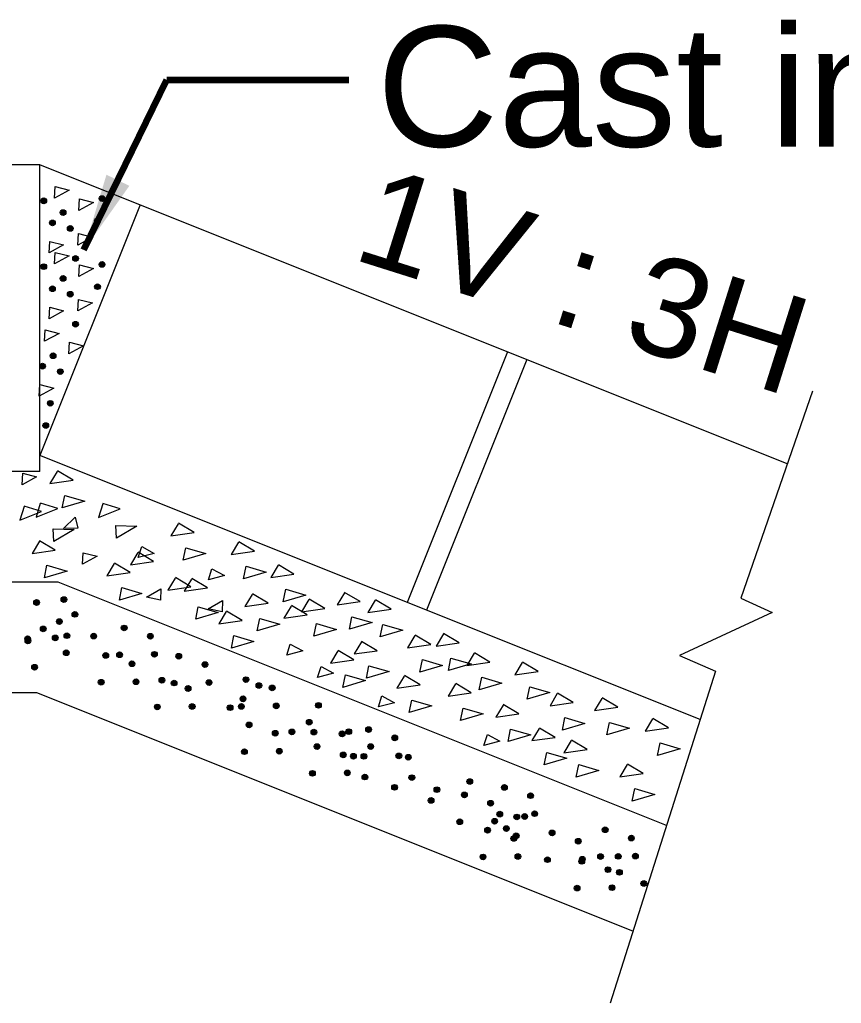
# Model space of a CAD drawing. Header units: inches. Extents: x 15 to 141071, y -30183 to 14738.
# Drawn here: x 70308.64 to 70316.06, y -9442.1 to -9433.22 of the extents above; entities that cross this region are included whole.
import ezdxf

# ---------------------------------------------------------------- set-up
doc = ezdxf.new("R2010")
doc.units = ezdxf.units.IN
doc.header["$MEASUREMENT"] = 0
doc.layers.add('LINE', color=7, linetype='Continuous')
doc.styles.get("Standard").update_dxf_attribs({"font": 'arial.ttf'})
doc.dimstyles.get("Standard").update_dxf_attribs({"dimtxt": 0.18, "dimasz": 0.18, "dimexe": 0.18, "dimexo": 0.0625, "dimgap": 0.09, "dimtad": 0, "dimtih": 1, "dimtoh": 1, "dimdec": 4, "dimzin": 0, "dimdsep": 46, "dimtxsty": 'Standard', "dimcen": 0.09, "dimadec": 0, "dimazin": 0, "dimtfac": 1, "dimtdec": 4, "dimtofl": 0, "dimtmove": 0, "dimatfit": 3, "dimfxl": 1, "dimtolj": 1, "dimtzin": 0, "dimarcsym": 0})

msp = doc.modelspace()

# ---------------------------------------------------------------- hatches: boundary and pattern name
at = {"layer": 'LINE', "lineweight": 20, "ltscale": 0.5}
for points in [[(70308.885294, -9434.858368, -1), (70308.83385, -9434.858368, -1)], [(70308.885294, -9434.858368, -1), (70308.83385, -9434.858368, -1)], [(70309.411192, -9434.837897, -1), (70309.359748, -9434.837897, -1)], [(70309.411192, -9434.837897, -1), (70309.359748, -9434.837897, -1)], [(70309.059457, -9434.964132, -1), (70309.008012, -9434.964132, -1)], [(70309.059457, -9434.964132, -1), (70309.008012, -9434.964132, -1)], [(70308.963899, -9435.05786, -1), (70308.912455, -9435.05786, -1)], [(70308.963899, -9435.05786, -1), (70308.912455, -9435.05786, -1)], [(70309.370211, -9435.039194, -1), (70309.318767, -9435.039194, -1)], [(70309.370211, -9435.039194, -1), (70309.318767, -9435.039194, -1)], [(70309.124339, -9435.10743, -1), (70309.072894, -9435.10743, -1)], [(70309.124339, -9435.10743, -1), (70309.072894, -9435.10743, -1)], [(70308.885294, -9435.452777, -1), (70308.83385, -9435.452777, -1)], [(70308.885294, -9435.452777, -1), (70308.83385, -9435.452777, -1)], [(70309.172208, -9435.378567, -1), (70309.120763, -9435.378567, -1)], [(70309.172208, -9435.378567, -1), (70309.120763, -9435.378567, -1)], [(70309.411192, -9435.432306, -1), (70309.359748, -9435.432306, -1)], [(70309.411192, -9435.432306, -1), (70309.359748, -9435.432306, -1)], [(70309.059457, -9435.558542, -1), (70309.008012, -9435.558542, -1)], [(70309.059457, -9435.558542, -1), (70309.008012, -9435.558542, -1)], [(70309.370211, -9435.633603, -1), (70309.318767, -9435.633603, -1)], [(70309.370211, -9435.633603, -1), (70309.318767, -9435.633603, -1)], [(70308.963899, -9435.652269, -1), (70308.912455, -9435.652269, -1)], [(70308.963899, -9435.652269, -1), (70308.912455, -9435.652269, -1)], [(70309.124339, -9435.701839, -1), (70309.072894, -9435.701839, -1)], [(70309.124339, -9435.701839, -1), (70309.072894, -9435.701839, -1)], [(70309.172208, -9435.972976, -1), (70309.120763, -9435.972976, -1)], [(70309.172208, -9435.972976, -1), (70309.120763, -9435.972976, -1)], [(70308.969599, -9436.257407, -1), (70308.918154, -9436.257407, -1)], [(70308.969599, -9436.257407, -1), (70308.918154, -9436.257407, -1)], [(70308.874041, -9436.351135, -1), (70308.822597, -9436.351135, -1)], [(70308.874041, -9436.351135, -1), (70308.822597, -9436.351135, -1)], [(70309.034481, -9436.400705, -1), (70308.983036, -9436.400705, -1)], [(70309.034481, -9436.400705, -1), (70308.983036, -9436.400705, -1)], [(70308.94441, -9436.686544, -1), (70308.892965, -9436.686544, -1)], [(70308.94441, -9436.686544, -1), (70308.892965, -9436.686544, -1)], [(70308.903428, -9436.887841, -1), (70308.851984, -9436.887841, -1)], [(70308.903428, -9436.887841, -1), (70308.851984, -9436.887841, -1)], [(70309.067341, -9438.458509, -1), (70309.015897, -9438.458509, -1)], [(70309.067341, -9438.458509, -1), (70309.015897, -9438.458509, -1)], [(70308.820646, -9438.48541, -1), (70308.769201, -9438.48541, -1)], [(70308.820646, -9438.48541, -1), (70308.769201, -9438.48541, -1)], [(70309.16653, -9438.592559, -1), (70309.115085, -9438.592559, -1)], [(70309.16653, -9438.592559, -1), (70309.115085, -9438.592559, -1)], [(70308.880272, -9438.723522, -1), (70308.828828, -9438.723522, -1)], [(70308.880272, -9438.723522, -1), (70308.828828, -9438.723522, -1)], [(70309.025936, -9438.657396, -1), (70308.974491, -9438.657396, -1)], [(70309.025936, -9438.657396, -1), (70308.974491, -9438.657396, -1)], [(70309.608896, -9438.725867, -1), (70309.561832, -9438.705094, -1)], [(70309.608896, -9438.725867, -1), (70309.561832, -9438.705094, -1)], [(70308.739694, -9438.812173, -1), (70308.68825, -9438.812173, -1)], [(70308.739694, -9438.812173, -1), (70308.68825, -9438.812173, -1)], [(70308.742569, -9438.831784, -1), (70308.691125, -9438.831784, -1)], [(70308.742569, -9438.831784, -1), (70308.691125, -9438.831784, -1)], [(70308.989265, -9438.804883, -1), (70308.93782, -9438.804883, -1)], [(70308.989265, -9438.804883, -1), (70308.93782, -9438.804883, -1)], [(70309.093718, -9438.785272, -1), (70309.042274, -9438.785272, -1)], [(70309.093718, -9438.785272, -1), (70309.042274, -9438.785272, -1)], [(70309.336044, -9438.788366, -1), (70309.284599, -9438.788366, -1)], [(70309.336044, -9438.788366, -1), (70309.284599, -9438.788366, -1)], [(70309.845448, -9438.80087, -1), (70309.798384, -9438.780097, -1)], [(70309.845448, -9438.80087, -1), (70309.798384, -9438.780097, -1)], [(70309.088454, -9438.938934, -1), (70309.037009, -9438.938934, -1)], [(70309.088454, -9438.938934, -1), (70309.037009, -9438.938934, -1)], [(70309.442783, -9438.973623, -1), (70309.395719, -9438.95285, -1)], [(70309.442783, -9438.973623, -1), (70309.395719, -9438.95285, -1)], [(70309.567298, -9438.967781, -1), (70309.520234, -9438.947009, -1)], [(70309.567298, -9438.967781, -1), (70309.520234, -9438.947009, -1)], [(70309.882063, -9438.963558, -1), (70309.834998, -9438.942785, -1)], [(70309.882063, -9438.963558, -1), (70309.834998, -9438.942785, -1)], [(70310.101671, -9438.981138, -1), (70310.054607, -9438.960365, -1)], [(70310.101671, -9438.981138, -1), (70310.054607, -9438.960365, -1)], [(70308.802196, -9439.069897, -1), (70308.750752, -9439.069897, -1)], [(70308.802196, -9439.069897, -1), (70308.750752, -9439.069897, -1)], [(70309.679335, -9439.048626, -1), (70309.632271, -9439.027853, -1)], [(70309.679335, -9439.048626, -1), (70309.632271, -9439.027853, -1)], [(70310.338223, -9439.056142, -1), (70310.291159, -9439.035369, -1)], [(70310.338223, -9439.056142, -1), (70310.291159, -9439.035369, -1)], [(70309.949512, -9439.197279, -1), (70309.902448, -9439.176506, -1)], [(70309.949512, -9439.197279, -1), (70309.902448, -9439.176506, -1)], [(70310.708507, -9439.192319, -1), (70310.661443, -9439.171546, -1)], [(70310.708507, -9439.192319, -1), (70310.661443, -9439.171546, -1)], [(70309.401185, -9439.215537, -1), (70309.354121, -9439.194764, -1)], [(70309.401185, -9439.215537, -1), (70309.354121, -9439.194764, -1)], [(70309.715949, -9439.211313, -1), (70309.668885, -9439.190541, -1)], [(70309.715949, -9439.211313, -1), (70309.668885, -9439.190541, -1)], [(70310.060073, -9439.223053, -1), (70310.013009, -9439.20228, -1)], [(70310.060073, -9439.223053, -1), (70310.013009, -9439.20228, -1)], [(70310.186064, -9439.272282, -1), (70310.139, -9439.25151, -1)], [(70310.186064, -9439.272282, -1), (70310.139, -9439.25151, -1)], [(70310.374838, -9439.218829, -1), (70310.327774, -9439.198056, -1)], [(70310.374838, -9439.218829, -1), (70310.327774, -9439.198056, -1)], [(70310.827201, -9439.236025, -1), (70310.775786, -9439.234269, -1)], [(70310.827201, -9439.236025, -1), (70310.775786, -9439.234269, -1)], [(70310.945059, -9439.267322, -1), (70310.897995, -9439.24655, -1)], [(70310.945059, -9439.267322, -1), (70310.897995, -9439.24655, -1)], [(70310.681692, -9439.365675, -1), (70310.634628, -9439.344902, -1)], [(70310.681692, -9439.365675, -1), (70310.634628, -9439.344902, -1)], [(70309.907914, -9439.439194, -1), (70309.86085, -9439.418421, -1)], [(70309.907914, -9439.439194, -1), (70309.86085, -9439.418421, -1)], [(70310.222678, -9439.43497, -1), (70310.175614, -9439.414197, -1)], [(70310.222678, -9439.43497, -1), (70310.175614, -9439.414197, -1)], [(70310.566971, -9439.435926, -1), (70310.515557, -9439.43417, -1)], [(70310.566971, -9439.435926, -1), (70310.515557, -9439.43417, -1)], [(70310.666909, -9439.434234, -1), (70310.619845, -9439.413461, -1)], [(70310.666909, -9439.434234, -1), (70310.619845, -9439.413461, -1)], [(70310.981674, -9439.43001, -1), (70310.93461, -9439.409237, -1)], [(70310.981674, -9439.43001, -1), (70310.93461, -9439.409237, -1)], [(70311.36285, -9439.424469, -1), (70311.315786, -9439.403696, -1)], [(70311.36285, -9439.424469, -1), (70311.315786, -9439.403696, -1)], [(70310.736181, -9439.601154, -1), (70310.689117, -9439.580381, -1)], [(70310.736181, -9439.601154, -1), (70310.689117, -9439.580381, -1)], [(70311.279224, -9439.57735, -1), (70311.23216, -9439.556577, -1)], [(70311.279224, -9439.57735, -1), (70311.23216, -9439.556577, -1)], [(70310.972734, -9439.676157, -1), (70310.925669, -9439.655384, -1)], [(70310.972734, -9439.676157, -1), (70310.925669, -9439.655384, -1)], [(70311.123329, -9439.664713, -1), (70311.076265, -9439.64394, -1)], [(70311.123329, -9439.664713, -1), (70311.076265, -9439.64394, -1)], [(70311.321252, -9439.666383, -1), (70311.274188, -9439.64561, -1)], [(70311.321252, -9439.666383, -1), (70311.274188, -9439.64561, -1)], [(70311.576271, -9439.68163, -1), (70311.529207, -9439.660857, -1)], [(70311.576271, -9439.68163, -1), (70311.529207, -9439.660857, -1)], [(70311.636017, -9439.662159, -1), (70311.588953, -9439.641386, -1)], [(70311.636017, -9439.662159, -1), (70311.588953, -9439.641386, -1)], [(70311.815096, -9439.642965, -1), (70311.768032, -9439.622192, -1)], [(70311.815096, -9439.642965, -1), (70311.768032, -9439.622192, -1)], [(70312.051648, -9439.717968, -1), (70312.004584, -9439.697195, -1)], [(70312.051648, -9439.717968, -1), (70312.004584, -9439.697195, -1)], [(70311.349994, -9439.796528, -1), (70311.30293, -9439.775755, -1)], [(70311.349994, -9439.796528, -1), (70311.30293, -9439.775755, -1)], [(70311.834408, -9439.796371, -1), (70311.787344, -9439.775598, -1)], [(70311.834408, -9439.796371, -1), (70311.787344, -9439.775598, -1)], [(70310.694583, -9439.843068, -1), (70310.647519, -9439.822296, -1)], [(70310.694583, -9439.843068, -1), (70310.647519, -9439.822296, -1)], [(70311.009348, -9439.838845, -1), (70310.962284, -9439.818072, -1)], [(70311.009348, -9439.838845, -1), (70310.962284, -9439.818072, -1)], [(70311.586546, -9439.871531, -1), (70311.539482, -9439.850758, -1)], [(70311.586546, -9439.871531, -1), (70311.539482, -9439.850758, -1)], [(70311.678513, -9439.883734, -1), (70311.631449, -9439.862961, -1)], [(70311.678513, -9439.883734, -1), (70311.631449, -9439.862961, -1)], [(70311.773498, -9439.884879, -1), (70311.726434, -9439.864106, -1)], [(70311.773498, -9439.884879, -1), (70311.726434, -9439.864106, -1)], [(70312.088263, -9439.880656, -1), (70312.041199, -9439.859883, -1)], [(70312.088263, -9439.880656, -1), (70312.041199, -9439.859883, -1)], [(70312.173803, -9439.893305, -1), (70312.126739, -9439.872532, -1)], [(70312.173803, -9439.893305, -1), (70312.126739, -9439.872532, -1)], [(70311.308396, -9440.038442, -1), (70311.261332, -9440.017669, -1)], [(70311.308396, -9440.038442, -1), (70311.261332, -9440.017669, -1)], [(70311.623161, -9440.034219, -1), (70311.576097, -9440.013446, -1)], [(70311.623161, -9440.034219, -1), (70311.576097, -9440.013446, -1)], [(70311.782131, -9440.071814, -1), (70311.735067, -9440.051041, -1)], [(70311.782131, -9440.071814, -1), (70311.735067, -9440.051041, -1)], [(70312.205764, -9440.0774, -1), (70312.1587, -9440.056627, -1)], [(70312.205764, -9440.0774, -1), (70312.1587, -9440.056627, -1)], [(70312.049869, -9440.164763, -1), (70312.002804, -9440.14399, -1)], [(70312.049869, -9440.164763, -1), (70312.002804, -9440.14399, -1)], [(70312.728986, -9440.112326, -1), (70312.681922, -9440.091553, -1)], [(70312.728986, -9440.112326, -1), (70312.681922, -9440.091553, -1)], [(70313.041392, -9440.165332, -1), (70312.994328, -9440.144559, -1)], [(70313.041392, -9440.165332, -1), (70312.994328, -9440.144559, -1)], [(70312.431637, -9440.185932, -1), (70312.384573, -9440.165159, -1)], [(70312.431637, -9440.185932, -1), (70312.384573, -9440.165159, -1)], [(70312.680057, -9440.233368, -1), (70312.632993, -9440.212595, -1)], [(70312.680057, -9440.233368, -1), (70312.632993, -9440.212595, -1)], [(70313.277944, -9440.240335, -1), (70313.23088, -9440.219562, -1)], [(70313.277944, -9440.240335, -1), (70313.23088, -9440.219562, -1)], [(70312.379663, -9440.283489, -1), (70312.332599, -9440.262716, -1)], [(70312.379663, -9440.283489, -1), (70312.332599, -9440.262716, -1)], [(70312.916609, -9440.308371, -1), (70312.869545, -9440.287598, -1)], [(70312.916609, -9440.308371, -1), (70312.869545, -9440.287598, -1)], [(70312.999794, -9440.407246, -1), (70312.95273, -9440.386473, -1)], [(70312.999794, -9440.407246, -1), (70312.95273, -9440.386473, -1)], [(70313.15318, -9440.432457, -1), (70313.106116, -9440.411684, -1)], [(70313.15318, -9440.432457, -1), (70313.106116, -9440.411684, -1)], [(70313.224353, -9440.428205, -1), (70313.177289, -9440.407432, -1)], [(70313.224353, -9440.428205, -1), (70313.177289, -9440.407432, -1)], [(70313.314558, -9440.403022, -1), (70313.267494, -9440.382249, -1)], [(70313.314558, -9440.403022, -1), (70313.267494, -9440.382249, -1)], [(70312.638459, -9440.475282, -1), (70312.591395, -9440.454509, -1)], [(70312.638459, -9440.475282, -1), (70312.591395, -9440.454509, -1)], [(70312.953223, -9440.471059, -1), (70312.906159, -9440.450286, -1)], [(70312.953223, -9440.471059, -1), (70312.906159, -9440.450286, -1)], [(70312.889781, -9440.551695, -1), (70312.842717, -9440.530922, -1)], [(70312.889781, -9440.551695, -1), (70312.842717, -9440.530922, -1)], [(70313.058857, -9440.53736, -1), (70313.011793, -9440.516587, -1)], [(70313.058857, -9440.53736, -1), (70313.011793, -9440.516587, -1)], [(70313.147446, -9440.60249, -1), (70313.100382, -9440.581717, -1)], [(70313.147446, -9440.60249, -1), (70313.100382, -9440.581717, -1)], [(70313.471811, -9440.576474, -1), (70313.424747, -9440.555701, -1)], [(70313.471811, -9440.576474, -1), (70313.424747, -9440.555701, -1)], [(70313.95098, -9440.547913, -1), (70313.903916, -9440.52714, -1)], [(70313.95098, -9440.547913, -1), (70313.903916, -9440.52714, -1)], [(70313.126333, -9440.626698, -1), (70313.079269, -9440.605925, -1)], [(70313.126333, -9440.626698, -1), (70313.079269, -9440.605925, -1)], [(70313.708363, -9440.651478, -1), (70313.661299, -9440.630705, -1)], [(70313.708363, -9440.651478, -1), (70313.661299, -9440.630705, -1)], [(70314.187532, -9440.622916, -1), (70314.140468, -9440.602143, -1)], [(70314.187532, -9440.622916, -1), (70314.140468, -9440.602143, -1)], [(70312.848183, -9440.793609, -1), (70312.801119, -9440.772836, -1)], [(70312.848183, -9440.793609, -1), (70312.801119, -9440.772836, -1)], [(70313.162948, -9440.789386, -1), (70313.115884, -9440.768613, -1)], [(70313.162948, -9440.789386, -1), (70313.115884, -9440.768613, -1)], [(70313.909382, -9440.789827, -1), (70313.862318, -9440.769054, -1)], [(70313.909382, -9440.789827, -1), (70313.862318, -9440.769054, -1)], [(70314.069343, -9440.788149, -1), (70314.022279, -9440.767376, -1)], [(70314.069343, -9440.788149, -1), (70314.022279, -9440.767376, -1)], [(70314.224146, -9440.785603, -1), (70314.177082, -9440.764831, -1)], [(70314.224146, -9440.785603, -1), (70314.177082, -9440.764831, -1)], [(70313.430213, -9440.818389, -1), (70313.383149, -9440.797616, -1)], [(70313.430213, -9440.818389, -1), (70313.383149, -9440.797616, -1)], [(70313.739689, -9440.833268, -1), (70313.692625, -9440.812495, -1)], [(70313.739689, -9440.833268, -1), (70313.692625, -9440.812495, -1)], [(70313.744978, -9440.814165, -1), (70313.697914, -9440.793392, -1)], [(70313.744978, -9440.814165, -1), (70313.697914, -9440.793392, -1)], [(70313.976241, -9440.908271, -1), (70313.929177, -9440.887498, -1)], [(70313.976241, -9440.908271, -1), (70313.929177, -9440.887498, -1)], [(70314.079719, -9440.932506, -1), (70314.032655, -9440.911734, -1)], [(70314.079719, -9440.932506, -1), (70314.032655, -9440.911734, -1)], [(70314.300161, -9441.033186, -1), (70314.253097, -9441.012413, -1)], [(70314.300161, -9441.033186, -1), (70314.253097, -9441.012413, -1)], [(70313.698091, -9441.075182, -1), (70313.651027, -9441.054409, -1)], [(70313.698091, -9441.075182, -1), (70313.651027, -9441.054409, -1)], [(70314.012856, -9441.070958, -1), (70313.965791, -9441.050185, -1)], [(70314.012856, -9441.070958, -1), (70313.965791, -9441.050185, -1)]]:
    msp.add_hatch(color=7, dxfattribs=at).paths.add_polyline_path(points)

# ---------------------------------------------------------------- linework, layer by layer
at = {"layer": 'LINE', "color": 7, "lineweight": 20, "ltscale": 0.5}
for p, q in [((70308.823223, -9434.533058), (70304.956663, -9434.533058)), ((70308.823223, -9434.533058), (70304.956663, -9434.533058)), ((70315.571461, -9437.232353), (70308.823223, -9434.533058)), ((70308.823223, -9437.301896), (70308.823223, -9434.533058)), ((70315.571461, -9437.232353), (70308.823223, -9434.533058)), ((70308.823223, -9437.301896), (70308.823223, -9434.533058)), ((70308.956755, -9434.833559), (70308.963023, -9434.729309)), ((70308.956755, -9434.833559), (70308.963023, -9434.729309)), ((70309.088186, -9434.761822), (70308.956755, -9434.833559)), ((70309.088186, -9434.761822), (70308.956755, -9434.833559)), ((70308.963023, -9434.729309), (70309.088186, -9434.761822)), ((70308.963023, -9434.729309), (70309.088186, -9434.761822)), ((70309.728669, -9434.895236), (70308.823223, -9437.158849)), ((70309.728669, -9434.895236), (70308.823223, -9437.158849)), ((70309.176446, -9434.945743), (70309.182714, -9434.841493)), ((70309.176446, -9434.945743), (70309.182714, -9434.841493)), ((70309.307877, -9434.874007), (70309.176446, -9434.945743)), ((70309.307877, -9434.874007), (70309.176446, -9434.945743)), ((70309.182714, -9434.841493), (70309.307877, -9434.874007)), ((70309.182714, -9434.841493), (70309.307877, -9434.874007)), ((70309.166682, -9435.257909), (70309.172951, -9435.153659)), ((70309.166682, -9435.257909), (70309.172951, -9435.153659)), ((70309.172951, -9435.153659), (70309.298113, -9435.186172)), ((70309.172951, -9435.153659), (70309.298113, -9435.186172)), ((70308.907742, -9435.328419), (70308.91401, -9435.224169)), ((70308.907742, -9435.328419), (70308.91401, -9435.224169)), ((70308.91401, -9435.224169), (70309.039173, -9435.256682)), ((70308.91401, -9435.224169), (70309.039173, -9435.256682)), ((70309.298113, -9435.186172), (70309.166682, -9435.257909)), ((70309.298113, -9435.186172), (70309.166682, -9435.257909)), ((70309.039173, -9435.256682), (70308.907742, -9435.328419)), ((70309.039173, -9435.256682), (70308.907742, -9435.328419)), ((70308.956755, -9435.427968), (70308.963023, -9435.323718)), ((70308.956755, -9435.427968), (70308.963023, -9435.323718)), ((70308.963023, -9435.323718), (70309.088186, -9435.356231)), ((70308.963023, -9435.323718), (70309.088186, -9435.356231)), ((70309.088186, -9435.356231), (70308.956755, -9435.427968)), ((70309.088186, -9435.356231), (70308.956755, -9435.427968)), ((70309.176446, -9435.540153), (70309.182714, -9435.435903)), ((70309.176446, -9435.540153), (70309.182714, -9435.435903)), ((70309.307877, -9435.468416), (70309.176446, -9435.540153)), ((70309.307877, -9435.468416), (70309.176446, -9435.540153)), ((70309.182714, -9435.435903), (70309.307877, -9435.468416)), ((70309.182714, -9435.435903), (70309.307877, -9435.468416)), ((70309.166682, -9435.852318), (70309.172951, -9435.748068)), ((70309.166682, -9435.852318), (70309.172951, -9435.748068)), ((70309.298113, -9435.780581), (70309.166682, -9435.852318)), ((70309.298113, -9435.780581), (70309.166682, -9435.852318)), ((70309.172951, -9435.748068), (70309.298113, -9435.780581)), ((70309.172951, -9435.748068), (70309.298113, -9435.780581)), ((70308.907742, -9435.922828), (70308.91401, -9435.818578)), ((70308.907742, -9435.922828), (70308.91401, -9435.818578)), ((70309.039173, -9435.851091), (70308.907742, -9435.922828)), ((70309.039173, -9435.851091), (70308.907742, -9435.922828)), ((70308.91401, -9435.818578), (70309.039173, -9435.851091)), ((70308.91401, -9435.818578), (70309.039173, -9435.851091)), ((70308.866897, -9436.126833), (70308.873165, -9436.022584)), ((70308.866897, -9436.126833), (70308.873165, -9436.022584)), ((70308.873165, -9436.022584), (70308.998328, -9436.055097)), ((70308.873165, -9436.022584), (70308.998328, -9436.055097)), ((70308.998328, -9436.055097), (70308.866897, -9436.126833)), ((70308.998328, -9436.055097), (70308.866897, -9436.126833)), ((70309.086588, -9436.239018), (70309.092856, -9436.134768)), ((70309.086588, -9436.239018), (70309.092856, -9436.134768)), ((70309.092856, -9436.134768), (70309.218019, -9436.167281)), ((70309.092856, -9436.134768), (70309.218019, -9436.167281)), ((70309.218019, -9436.167281), (70309.086588, -9436.239018)), ((70309.218019, -9436.167281), (70309.086588, -9436.239018)), ((70313.045849, -9436.222108), (70312.140404, -9438.485722)), ((70313.045849, -9436.222108), (70312.140404, -9438.485722)), ((70313.221177, -9436.292239), (70312.315732, -9438.555853)), ((70313.221177, -9436.292239), (70312.315732, -9438.555853)), ((70308.817884, -9436.621693), (70308.824152, -9436.517444)), ((70308.817884, -9436.621693), (70308.824152, -9436.517444)), ((70308.949315, -9436.549957), (70308.817884, -9436.621693)), ((70308.949315, -9436.549957), (70308.817884, -9436.621693)), ((70308.824152, -9436.517444), (70308.949315, -9436.549957)), ((70308.824152, -9436.517444), (70308.949315, -9436.549957)), ((70313.465607, -9439.015803), (70308.823223, -9437.158849)), ((70313.465607, -9439.015803), (70308.823223, -9437.158849)), ((70308.823223, -9437.301896), (70303.823223, -9437.301896)), ((70308.823223, -9437.301896), (70303.823223, -9437.301896)), ((70308.66339, -9437.421968), (70308.669658, -9437.317718)), ((70308.66339, -9437.421968), (70308.669658, -9437.317718)), ((70308.794821, -9437.350231), (70308.66339, -9437.421968)), ((70308.794821, -9437.350231), (70308.66339, -9437.421968)), ((70308.669658, -9437.317718), (70308.794821, -9437.350231)), ((70308.669658, -9437.317718), (70308.794821, -9437.350231)), ((70308.98079, -9437.301717), (70308.915091, -9437.411677)), ((70308.98079, -9437.301717), (70308.915091, -9437.411677)), ((70308.915091, -9437.411677), (70309.124087, -9437.381702)), ((70308.915091, -9437.411677), (70309.124087, -9437.381702)), ((70309.124087, -9437.381702), (70308.983269, -9437.297566)), ((70309.124087, -9437.381702), (70308.983269, -9437.297566)), ((70309.026541, -9437.63135), (70309.049247, -9437.518964)), ((70309.026541, -9437.63135), (70309.049247, -9437.518964)), ((70309.049247, -9437.518964), (70309.230579, -9437.570915)), ((70309.049247, -9437.518964), (70309.230579, -9437.570915)), ((70308.681174, -9437.619441), (70308.643709, -9437.741931)), ((70308.681174, -9437.619441), (70308.643709, -9437.741931)), ((70308.839453, -9437.662795), (70308.682588, -9437.614817)), ((70308.839453, -9437.662795), (70308.682588, -9437.614817)), ((70308.827434, -9437.59239), (70308.78997, -9437.714881)), ((70308.827434, -9437.59239), (70308.78997, -9437.714881)), ((70308.78997, -9437.714881), (70308.985713, -9437.635745)), ((70308.78997, -9437.714881), (70308.985713, -9437.635745)), ((70308.985713, -9437.635745), (70308.828848, -9437.587767)), ((70308.985713, -9437.635745), (70308.828848, -9437.587767)), ((70309.230579, -9437.570915), (70309.026541, -9437.63135)), ((70309.230579, -9437.570915), (70309.026541, -9437.63135)), ((70309.392069, -9437.595667), (70309.354605, -9437.718157)), ((70309.392069, -9437.595667), (70309.354605, -9437.718157)), ((70309.354605, -9437.718157), (70309.550348, -9437.639021)), ((70309.354605, -9437.718157), (70309.550348, -9437.639021)), ((70309.550348, -9437.639021), (70309.393483, -9437.591043)), ((70309.550348, -9437.639021), (70309.393483, -9437.591043)), ((70308.643709, -9437.741931), (70308.839453, -9437.662795)), ((70308.643709, -9437.741931), (70308.839453, -9437.662795)), ((70309.036975, -9437.817777), (70309.144286, -9437.713351)), ((70309.036975, -9437.817777), (70309.144286, -9437.713351)), ((70309.144286, -9437.713351), (70309.166271, -9437.815449)), ((70309.144286, -9437.713351), (70309.166271, -9437.815449)), ((70308.950769, -9437.934962), (70308.94591, -9437.820408)), ((70308.94591, -9437.820408), (70309.134406, -9437.827438)), ((70308.950769, -9437.934962), (70308.94591, -9437.820408)), ((70308.94591, -9437.820408), (70309.134406, -9437.827438)), ((70309.134406, -9437.827438), (70308.950769, -9437.934962)), ((70309.134406, -9437.827438), (70308.950769, -9437.934962)), ((70309.166271, -9437.815449), (70309.036975, -9437.817777)), ((70309.166271, -9437.815449), (70309.036975, -9437.817777)), ((70309.510545, -9437.790208), (70309.69904, -9437.797238)), ((70309.515404, -9437.904762), (70309.510545, -9437.790208)), ((70309.510545, -9437.790208), (70309.69904, -9437.797238)), ((70309.515404, -9437.904762), (70309.510545, -9437.790208)), ((70309.69904, -9437.797238), (70309.515404, -9437.904762)), ((70309.69904, -9437.797238), (70309.515404, -9437.904762)), ((70310.072475, -9437.774094), (70310.006777, -9437.884053)), ((70310.072475, -9437.774094), (70310.006777, -9437.884053)), ((70310.215773, -9437.854079), (70310.074955, -9437.769943)), ((70310.215773, -9437.854079), (70310.074955, -9437.769943)), ((70310.006777, -9437.884053), (70310.215773, -9437.854079)), ((70310.006777, -9437.884053), (70310.215773, -9437.854079)), ((70308.819822, -9437.932379), (70308.754123, -9438.042338)), ((70308.819822, -9437.932379), (70308.754123, -9438.042338)), ((70308.96312, -9438.012364), (70308.822302, -9437.928228)), ((70308.96312, -9438.012364), (70308.822302, -9437.928228)), ((70309.7123, -9438.079778), (70309.743344, -9437.98006)), ((70309.7123, -9438.079778), (70309.743344, -9437.98006)), ((70309.743344, -9437.98006), (70309.857083, -9438.041592)), ((70309.743344, -9437.98006), (70309.857083, -9438.041592)), ((70310.118227, -9438.103727), (70310.140933, -9437.991341)), ((70310.118227, -9438.103727), (70310.140933, -9437.991341)), ((70310.140933, -9437.991341), (70310.322265, -9438.043292)), ((70310.140933, -9437.991341), (70310.322265, -9438.043292)), ((70310.61772, -9437.941344), (70310.552021, -9438.051303)), ((70310.61772, -9437.941344), (70310.552021, -9438.051303)), ((70310.761018, -9438.021329), (70310.6202, -9437.937193)), ((70310.761018, -9438.021329), (70310.6202, -9437.937193)), ((70308.754123, -9438.042338), (70308.96312, -9438.012364)), ((70308.754123, -9438.042338), (70308.96312, -9438.012364)), ((70309.209002, -9438.139717), (70309.215271, -9438.035467)), ((70309.209002, -9438.139717), (70309.215271, -9438.035467)), ((70309.340433, -9438.06798), (70309.209002, -9438.139717)), ((70309.340433, -9438.06798), (70309.209002, -9438.139717)), ((70309.215271, -9438.035467), (70309.340433, -9438.06798)), ((70309.215271, -9438.035467), (70309.340433, -9438.06798)), ((70309.708129, -9438.034866), (70309.64243, -9438.144826)), ((70309.708129, -9438.034866), (70309.64243, -9438.144826)), ((70309.851426, -9438.114851), (70309.710609, -9438.030715)), ((70309.851426, -9438.114851), (70309.710609, -9438.030715)), ((70309.857083, -9438.041592), (70309.7123, -9438.079778)), ((70309.857083, -9438.041592), (70309.7123, -9438.079778)), ((70310.322265, -9438.043292), (70310.118227, -9438.103727)), ((70310.322265, -9438.043292), (70310.118227, -9438.103727)), ((70310.552021, -9438.051303), (70310.761018, -9438.021329)), ((70310.552021, -9438.051303), (70310.761018, -9438.021329)), ((70308.865574, -9438.262012), (70308.88828, -9438.149626)), ((70308.865574, -9438.262012), (70308.88828, -9438.149626)), ((70308.88828, -9438.149626), (70309.069611, -9438.201577)), ((70308.88828, -9438.149626), (70309.069611, -9438.201577)), ((70309.496006, -9438.133719), (70309.430307, -9438.243679)), ((70309.496006, -9438.133719), (70309.430307, -9438.243679)), ((70309.639303, -9438.213704), (70309.498486, -9438.129569)), ((70309.639303, -9438.213704), (70309.498486, -9438.129569)), ((70309.64243, -9438.144826), (70309.851426, -9438.114851)), ((70309.64243, -9438.144826), (70309.851426, -9438.114851)), ((70310.345785, -9438.281093), (70310.376828, -9438.181375)), ((70310.345785, -9438.281093), (70310.376828, -9438.181375)), ((70310.376828, -9438.181375), (70310.490568, -9438.242906)), ((70310.376828, -9438.181375), (70310.490568, -9438.242906)), ((70310.663472, -9438.270977), (70310.686178, -9438.158591)), ((70310.663472, -9438.270977), (70310.686178, -9438.158591)), ((70310.686178, -9438.158591), (70310.867509, -9438.210542)), ((70310.686178, -9438.158591), (70310.867509, -9438.210542)), ((70310.974987, -9438.149036), (70310.909288, -9438.258996)), ((70310.974987, -9438.149036), (70310.909288, -9438.258996)), ((70311.118284, -9438.229021), (70310.977467, -9438.144885)), ((70311.118284, -9438.229021), (70310.977467, -9438.144885)), ((70309.069611, -9438.201577), (70308.865574, -9438.262012)), ((70309.069611, -9438.201577), (70308.865574, -9438.262012)), ((70309.430307, -9438.243679), (70309.639303, -9438.213704)), ((70309.430307, -9438.243679), (70309.639303, -9438.213704)), ((70310.0448, -9438.264627), (70309.979101, -9438.374586)), ((70310.0448, -9438.264627), (70309.979101, -9438.374586)), ((70310.188097, -9438.344612), (70310.04728, -9438.260476)), ((70310.188097, -9438.344612), (70310.04728, -9438.260476)), ((70310.193283, -9438.273377), (70310.127584, -9438.383337)), ((70310.193283, -9438.273377), (70310.127584, -9438.383337)), ((70310.336581, -9438.353363), (70310.195763, -9438.269227)), ((70310.336581, -9438.353363), (70310.195763, -9438.269227)), ((70310.490568, -9438.242906), (70310.345785, -9438.281093)), ((70310.490568, -9438.242906), (70310.345785, -9438.281093)), ((70310.867509, -9438.210542), (70310.663472, -9438.270977)), ((70310.867509, -9438.210542), (70310.663472, -9438.270977)), ((70310.909288, -9438.258996), (70311.118284, -9438.229021)), ((70310.909288, -9438.258996), (70311.118284, -9438.229021)), ((70308.988257, -9438.301896), (70293.258308, -9438.301896)), ((70308.988257, -9438.301896), (70293.258308, -9438.301896)), ((70314.480535, -9440.498807), (70308.988257, -9438.301896)), ((70314.480535, -9440.498807), (70308.988257, -9438.301896)), ((70309.541757, -9438.463353), (70309.564464, -9438.350967)), ((70309.541757, -9438.463353), (70309.564464, -9438.350967)), ((70309.564464, -9438.350967), (70309.745795, -9438.402918)), ((70309.564464, -9438.350967), (70309.745795, -9438.402918)), ((70309.787328, -9438.436522), (70309.916517, -9438.360823)), ((70309.787328, -9438.436522), (70309.916517, -9438.360823)), ((70309.916517, -9438.360823), (70309.913421, -9438.465215)), ((70309.916517, -9438.360823), (70309.913421, -9438.465215)), ((70309.979101, -9438.374586), (70310.188097, -9438.344612)), ((70309.979101, -9438.374586), (70310.188097, -9438.344612)), ((70310.127584, -9438.383337), (70310.336581, -9438.353363)), ((70310.127584, -9438.383337), (70310.336581, -9438.353363)), ((70309.745795, -9438.402918), (70309.541757, -9438.463353)), ((70309.745795, -9438.402918), (70309.541757, -9438.463353)), ((70309.913421, -9438.465215), (70309.787328, -9438.436522)), ((70309.913421, -9438.465215), (70309.787328, -9438.436522)), ((70310.740715, -9438.411731), (70310.675016, -9438.521691)), ((70310.740715, -9438.411731), (70310.675016, -9438.521691)), ((70310.884012, -9438.491717), (70310.743195, -9438.407581)), ((70310.884012, -9438.491717), (70310.743195, -9438.407581)), ((70311.020738, -9438.478669), (70311.043445, -9438.366283)), ((70311.020738, -9438.478669), (70311.043445, -9438.366283)), ((70311.224776, -9438.418235), (70311.020738, -9438.478669)), ((70311.224776, -9438.418235), (70311.020738, -9438.478669)), ((70311.043445, -9438.366283), (70311.224776, -9438.418235)), ((70311.043445, -9438.366283), (70311.224776, -9438.418235)), ((70311.573109, -9438.397774), (70311.50741, -9438.507733)), ((70311.573109, -9438.397774), (70311.50741, -9438.507733)), ((70311.716407, -9438.477759), (70311.575589, -9438.393623)), ((70311.716407, -9438.477759), (70311.575589, -9438.393623)), ((70310.231021, -9438.635514), (70310.253727, -9438.523128)), ((70310.231021, -9438.635514), (70310.253727, -9438.523128)), ((70310.253727, -9438.523128), (70310.435058, -9438.575079)), ((70310.253727, -9438.523128), (70310.435058, -9438.575079)), ((70310.342774, -9438.542374), (70310.471963, -9438.466674)), ((70310.342774, -9438.542374), (70310.471963, -9438.466674)), ((70310.471963, -9438.466674), (70310.468867, -9438.571067)), ((70310.471963, -9438.466674), (70310.468867, -9438.571067)), ((70310.675016, -9438.521691), (70310.884012, -9438.491717)), ((70310.675016, -9438.521691), (70310.884012, -9438.491717)), ((70311.093667, -9438.517292), (70311.027968, -9438.627252)), ((70311.093667, -9438.517292), (70311.027968, -9438.627252)), ((70311.236964, -9438.597277), (70311.096147, -9438.513141)), ((70311.236964, -9438.597277), (70311.096147, -9438.513141)), ((70311.252481, -9438.458848), (70311.186782, -9438.568808)), ((70311.252481, -9438.458848), (70311.186782, -9438.568808)), ((70311.186782, -9438.568808), (70311.395779, -9438.538833)), ((70311.186782, -9438.568808), (70311.395779, -9438.538833)), ((70311.395779, -9438.538833), (70311.254961, -9438.454698)), ((70311.395779, -9438.538833), (70311.254961, -9438.454698)), ((70311.50741, -9438.507733), (70311.716407, -9438.477759)), ((70311.50741, -9438.507733), (70311.716407, -9438.477759)), ((70311.852028, -9438.465397), (70311.786329, -9438.575357)), ((70311.852028, -9438.465397), (70311.786329, -9438.575357)), ((70311.995326, -9438.545382), (70311.854508, -9438.461246)), ((70311.995326, -9438.545382), (70311.854508, -9438.461246)), ((70310.435058, -9438.575079), (70310.231021, -9438.635514)), ((70310.435058, -9438.575079), (70310.231021, -9438.635514)), ((70310.468867, -9438.571067), (70310.342774, -9438.542374)), ((70310.468867, -9438.571067), (70310.342774, -9438.542374)), ((70310.507064, -9438.567544), (70310.441365, -9438.677504)), ((70310.507064, -9438.567544), (70310.441365, -9438.677504)), ((70310.650362, -9438.647529), (70310.509544, -9438.563394)), ((70310.650362, -9438.647529), (70310.509544, -9438.563394)), ((70310.786466, -9438.741365), (70310.809173, -9438.628979)), ((70310.786466, -9438.741365), (70310.809173, -9438.628979)), ((70310.809173, -9438.628979), (70310.990504, -9438.68093)), ((70310.809173, -9438.628979), (70310.990504, -9438.68093)), ((70311.027968, -9438.627252), (70311.236964, -9438.597277)), ((70311.027968, -9438.627252), (70311.236964, -9438.597277)), ((70311.618861, -9438.727407), (70311.641567, -9438.615021)), ((70311.618861, -9438.727407), (70311.641567, -9438.615021)), ((70311.641567, -9438.615021), (70311.822898, -9438.666972)), ((70311.641567, -9438.615021), (70311.822898, -9438.666972)), ((70311.786329, -9438.575357), (70311.995326, -9438.545382)), ((70311.786329, -9438.575357), (70311.995326, -9438.545382)), ((70314.783625, -9439.54301), (70312.315732, -9438.555853)), ((70314.783625, -9439.54301), (70312.315732, -9438.555853)), ((70310.441365, -9438.677504), (70310.650362, -9438.647529)), ((70310.441365, -9438.677504), (70310.650362, -9438.647529)), ((70310.990504, -9438.68093), (70310.786466, -9438.741365)), ((70310.990504, -9438.68093), (70310.786466, -9438.741365)), ((70311.298233, -9438.788482), (70311.320939, -9438.676096)), ((70311.298233, -9438.788482), (70311.320939, -9438.676096)), ((70311.320939, -9438.676096), (70311.50227, -9438.728047)), ((70311.320939, -9438.676096), (70311.50227, -9438.728047)), ((70311.822898, -9438.666972), (70311.618861, -9438.727407)), ((70311.822898, -9438.666972), (70311.618861, -9438.727407)), ((70311.89778, -9438.79503), (70311.920486, -9438.682644)), ((70311.89778, -9438.79503), (70311.920486, -9438.682644)), ((70311.920486, -9438.682644), (70312.101817, -9438.734596)), ((70311.920486, -9438.682644), (70312.101817, -9438.734596)), ((70310.552816, -9438.897178), (70310.575522, -9438.784792)), ((70310.552816, -9438.897178), (70310.575522, -9438.784792)), ((70310.575522, -9438.784792), (70310.756854, -9438.836743)), ((70310.575522, -9438.784792), (70310.756854, -9438.836743)), ((70311.50227, -9438.728047), (70311.298233, -9438.788482)), ((70311.50227, -9438.728047), (70311.298233, -9438.788482)), ((70312.101817, -9438.734596), (70311.89778, -9438.79503)), ((70312.101817, -9438.734596), (70311.89778, -9438.79503)), ((70312.20975, -9438.783676), (70312.144051, -9438.893636)), ((70312.20975, -9438.783676), (70312.144051, -9438.893636)), ((70312.353048, -9438.863661), (70312.21223, -9438.779525)), ((70312.353048, -9438.863661), (70312.21223, -9438.779525)), ((70312.466846, -9438.769784), (70312.401147, -9438.879744)), ((70312.466846, -9438.769784), (70312.401147, -9438.879744)), ((70312.610143, -9438.849769), (70312.469326, -9438.765633)), ((70312.610143, -9438.849769), (70312.469326, -9438.765633)), ((70310.756854, -9438.836743), (70310.552816, -9438.897178)), ((70310.756854, -9438.836743), (70310.552816, -9438.897178)), ((70311.053694, -9438.961102), (70311.084737, -9438.861385)), ((70311.053694, -9438.961102), (70311.084737, -9438.861385)), ((70311.084737, -9438.861385), (70311.198476, -9438.922916)), ((70311.084737, -9438.861385), (70311.198476, -9438.922916)), ((70311.726842, -9438.840421), (70311.661143, -9438.950381)), ((70311.726842, -9438.840421), (70311.661143, -9438.950381)), ((70311.87014, -9438.920407), (70311.729322, -9438.836271)), ((70311.87014, -9438.920407), (70311.729322, -9438.836271)), ((70312.144051, -9438.893636), (70312.353048, -9438.863661)), ((70312.144051, -9438.893636), (70312.353048, -9438.863661)), ((70312.401147, -9438.879744), (70312.610143, -9438.849769)), ((70312.401147, -9438.879744), (70312.610143, -9438.849769)), ((70311.198476, -9438.922916), (70311.053694, -9438.961102)), ((70311.198476, -9438.922916), (70311.053694, -9438.961102)), ((70311.514647, -9438.921964), (70311.448949, -9439.031924)), ((70311.514647, -9438.921964), (70311.448949, -9439.031924)), ((70311.657945, -9439.001949), (70311.517127, -9438.917813)), ((70311.657945, -9439.001949), (70311.517127, -9438.917813)), ((70311.661143, -9438.950381), (70311.87014, -9438.920407)), ((70311.661143, -9438.950381), (70311.87014, -9438.920407)), ((70312.74434, -9438.943692), (70312.678641, -9439.053652)), ((70312.74434, -9438.943692), (70312.678641, -9439.053652)), ((70312.887637, -9439.023677), (70312.74682, -9438.939541)), ((70312.887637, -9439.023677), (70312.74682, -9438.939541)), ((70311.331188, -9439.162191), (70311.362231, -9439.062474)), ((70311.331188, -9439.162191), (70311.362231, -9439.062474)), ((70311.362231, -9439.062474), (70311.475971, -9439.124005)), ((70311.362231, -9439.062474), (70311.475971, -9439.124005)), ((70311.448949, -9439.031924), (70311.657945, -9439.001949)), ((70311.448949, -9439.031924), (70311.657945, -9439.001949)), ((70311.772594, -9439.170055), (70311.7953, -9439.057669)), ((70311.772594, -9439.170055), (70311.7953, -9439.057669)), ((70311.7953, -9439.057669), (70311.976631, -9439.10962)), ((70311.7953, -9439.057669), (70311.976631, -9439.10962)), ((70312.255502, -9439.113309), (70312.278208, -9439.000923)), ((70312.255502, -9439.113309), (70312.278208, -9439.000923)), ((70312.45954, -9439.052875), (70312.255502, -9439.113309)), ((70312.45954, -9439.052875), (70312.255502, -9439.113309)), ((70312.278208, -9439.000923), (70312.45954, -9439.052875)), ((70312.278208, -9439.000923), (70312.45954, -9439.052875)), ((70312.512597, -9439.099418), (70312.535304, -9438.987032)), ((70312.512597, -9439.099418), (70312.535304, -9438.987032)), ((70312.716635, -9439.038983), (70312.512597, -9439.099418)), ((70312.716635, -9439.038983), (70312.512597, -9439.099418)), ((70312.535304, -9438.987032), (70312.716635, -9439.038983)), ((70312.535304, -9438.987032), (70312.716635, -9439.038983)), ((70312.678641, -9439.053652), (70312.887637, -9439.023677)), ((70312.678641, -9439.053652), (70312.887637, -9439.023677)), ((70313.178302, -9439.028249), (70313.112603, -9439.138209)), ((70313.178302, -9439.028249), (70313.112603, -9439.138209)), ((70313.321599, -9439.108234), (70313.180782, -9439.024098)), ((70313.321599, -9439.108234), (70313.180782, -9439.024098)), ((70311.475971, -9439.124005), (70311.331188, -9439.162191)), ((70311.475971, -9439.124005), (70311.331188, -9439.162191)), ((70311.560399, -9439.251597), (70311.583105, -9439.139211)), ((70311.560399, -9439.251597), (70311.583105, -9439.139211)), ((70311.583105, -9439.139211), (70311.764437, -9439.191163)), ((70311.583105, -9439.139211), (70311.764437, -9439.191163)), ((70311.976631, -9439.10962), (70311.772594, -9439.170055)), ((70311.976631, -9439.10962), (70311.772594, -9439.170055)), ((70312.113169, -9439.150234), (70312.04747, -9439.260194)), ((70312.113169, -9439.150234), (70312.04747, -9439.260194)), ((70312.256466, -9439.230219), (70312.115649, -9439.146083)), ((70312.256466, -9439.230219), (70312.115649, -9439.146083)), ((70312.790091, -9439.273326), (70312.812798, -9439.16094)), ((70312.790091, -9439.273326), (70312.812798, -9439.16094)), ((70312.812798, -9439.16094), (70312.994129, -9439.212891)), ((70312.812798, -9439.16094), (70312.994129, -9439.212891)), ((70313.112603, -9439.138209), (70313.321599, -9439.108234)), ((70313.112603, -9439.138209), (70313.321599, -9439.108234)), ((70311.764437, -9439.191163), (70311.560399, -9439.251597)), ((70311.764437, -9439.191163), (70311.560399, -9439.251597)), ((70312.04747, -9439.260194), (70312.256466, -9439.230219)), ((70312.04747, -9439.260194), (70312.256466, -9439.230219)), ((70312.575678, -9439.220871), (70312.509979, -9439.330831)), ((70312.575678, -9439.220871), (70312.509979, -9439.330831)), ((70312.718976, -9439.300856), (70312.578158, -9439.21672)), ((70312.718976, -9439.300856), (70312.578158, -9439.21672)), ((70312.994129, -9439.212891), (70312.790091, -9439.273326)), ((70312.994129, -9439.212891), (70312.790091, -9439.273326)), ((70313.224054, -9439.357882), (70313.24676, -9439.245496)), ((70313.224054, -9439.357882), (70313.24676, -9439.245496)), ((70313.24676, -9439.245496), (70313.428091, -9439.297447)), ((70313.24676, -9439.245496), (70313.428091, -9439.297447)), ((70308.795675, -9439.301896), (70293.258308, -9439.301896)), ((70308.795675, -9439.301896), (70293.258308, -9439.301896)), ((70314.177444, -9441.454604), (70308.795675, -9439.301896)), ((70314.177444, -9441.454604), (70308.795675, -9439.301896)), ((70311.880706, -9439.42852), (70311.911749, -9439.328802)), ((70311.880706, -9439.42852), (70311.911749, -9439.328802)), ((70311.911749, -9439.328802), (70312.025489, -9439.390333)), ((70311.911749, -9439.328802), (70312.025489, -9439.390333)), ((70312.509979, -9439.330831), (70312.718976, -9439.300856)), ((70312.509979, -9439.330831), (70312.718976, -9439.300856)), ((70313.428091, -9439.297447), (70313.224054, -9439.357882)), ((70313.428091, -9439.297447), (70313.224054, -9439.357882)), ((70313.495226, -9439.307839), (70313.429528, -9439.417799)), ((70313.495226, -9439.307839), (70313.429528, -9439.417799)), ((70313.638524, -9439.387824), (70313.497706, -9439.303688)), ((70313.638524, -9439.387824), (70313.497706, -9439.303688)), ((70312.025489, -9439.390333), (70311.880706, -9439.42852)), ((70312.025489, -9439.390333), (70311.880706, -9439.42852)), ((70312.15892, -9439.479867), (70312.181627, -9439.367481)), ((70312.15892, -9439.479867), (70312.181627, -9439.367481)), ((70312.362958, -9439.419432), (70312.15892, -9439.479867)), ((70312.362958, -9439.419432), (70312.15892, -9439.479867)), ((70312.181627, -9439.367481), (70312.362958, -9439.419432)), ((70312.181627, -9439.367481), (70312.362958, -9439.419432)), ((70313.005538, -9439.41111), (70312.939839, -9439.521069)), ((70313.005538, -9439.41111), (70312.939839, -9439.521069)), ((70313.148835, -9439.491095), (70313.008018, -9439.406959)), ((70313.148835, -9439.491095), (70313.008018, -9439.406959)), ((70313.429528, -9439.417799), (70313.638524, -9439.387824)), ((70313.429528, -9439.417799), (70313.638524, -9439.387824)), ((70313.897849, -9439.351323), (70313.83215, -9439.461283)), ((70313.897849, -9439.351323), (70313.83215, -9439.461283)), ((70314.041147, -9439.431308), (70313.900329, -9439.347172)), ((70314.041147, -9439.431308), (70313.900329, -9439.347172)), ((70312.62143, -9439.550505), (70312.644136, -9439.438119)), ((70312.62143, -9439.550505), (70312.644136, -9439.438119)), ((70312.825467, -9439.49007), (70312.62143, -9439.550505)), ((70312.825467, -9439.49007), (70312.62143, -9439.550505)), ((70312.644136, -9439.438119), (70312.825467, -9439.49007)), ((70312.644136, -9439.438119), (70312.825467, -9439.49007)), ((70312.939839, -9439.521069), (70313.148835, -9439.491095)), ((70312.939839, -9439.521069), (70313.148835, -9439.491095)), ((70313.83215, -9439.461283), (70314.041147, -9439.431308)), ((70313.83215, -9439.461283), (70314.041147, -9439.431308)), ((70313.540978, -9439.637472), (70313.563684, -9439.525086)), ((70313.540978, -9439.637472), (70313.563684, -9439.525086)), ((70313.745016, -9439.577038), (70313.540978, -9439.637472)), ((70313.745016, -9439.577038), (70313.540978, -9439.637472)), ((70313.563684, -9439.525086), (70313.745016, -9439.577038)), ((70313.563684, -9439.525086), (70313.745016, -9439.577038)), ((70313.943601, -9439.680956), (70313.966307, -9439.56857)), ((70313.943601, -9439.680956), (70313.966307, -9439.56857)), ((70313.966307, -9439.56857), (70314.147639, -9439.620521)), ((70313.966307, -9439.56857), (70314.147639, -9439.620521)), ((70314.354946, -9439.536109), (70314.289247, -9439.646068)), ((70314.354946, -9439.536109), (70314.289247, -9439.646068)), ((70314.498243, -9439.616094), (70314.357426, -9439.531958)), ((70314.498243, -9439.616094), (70314.357426, -9439.531958)), ((70312.832904, -9439.776363), (70312.863948, -9439.676646)), ((70312.832904, -9439.776363), (70312.863948, -9439.676646)), ((70312.863948, -9439.676646), (70312.977687, -9439.738177)), ((70312.863948, -9439.676646), (70312.977687, -9439.738177)), ((70313.051289, -9439.740743), (70313.073996, -9439.628357)), ((70313.051289, -9439.740743), (70313.073996, -9439.628357)), ((70313.255327, -9439.680308), (70313.051289, -9439.740743)), ((70313.255327, -9439.680308), (70313.051289, -9439.740743)), ((70313.073996, -9439.628357), (70313.255327, -9439.680308)), ((70313.073996, -9439.628357), (70313.255327, -9439.680308)), ((70313.331978, -9439.623076), (70313.266279, -9439.733036)), ((70313.331978, -9439.623076), (70313.266279, -9439.733036)), ((70313.475275, -9439.703062), (70313.334458, -9439.618926)), ((70313.475275, -9439.703062), (70313.334458, -9439.618926)), ((70314.147639, -9439.620521), (70313.943601, -9439.680956)), ((70314.147639, -9439.620521), (70313.943601, -9439.680956)), ((70314.289247, -9439.646068), (70314.498243, -9439.616094)), ((70314.289247, -9439.646068), (70314.498243, -9439.616094)), ((70312.977687, -9439.738177), (70312.832904, -9439.776363)), ((70312.977687, -9439.738177), (70312.832904, -9439.776363)), ((70313.266279, -9439.733036), (70313.475275, -9439.703062)), ((70313.266279, -9439.733036), (70313.475275, -9439.703062)), ((70313.620355, -9439.731772), (70313.554656, -9439.841732)), ((70313.620355, -9439.731772), (70313.554656, -9439.841732)), ((70313.763653, -9439.811758), (70313.622835, -9439.727622)), ((70313.763653, -9439.811758), (70313.622835, -9439.727622)), ((70314.400697, -9439.865742), (70314.423403, -9439.753356)), ((70314.400697, -9439.865742), (70314.423403, -9439.753356)), ((70314.423403, -9439.753356), (70314.604735, -9439.805307)), ((70314.423403, -9439.753356), (70314.604735, -9439.805307)), ((70313.377729, -9439.95271), (70313.400436, -9439.840324)), ((70313.377729, -9439.95271), (70313.400436, -9439.840324)), ((70313.400436, -9439.840324), (70313.581767, -9439.892275)), ((70313.400436, -9439.840324), (70313.581767, -9439.892275)), ((70313.554656, -9439.841732), (70313.763653, -9439.811758)), ((70313.554656, -9439.841732), (70313.763653, -9439.811758)), ((70314.604735, -9439.805307), (70314.400697, -9439.865742)), ((70314.604735, -9439.805307), (70314.400697, -9439.865742)), ((70313.581767, -9439.892275), (70313.377729, -9439.95271)), ((70313.581767, -9439.892275), (70313.377729, -9439.95271)), ((70313.666107, -9440.061406), (70313.688813, -9439.94902)), ((70313.666107, -9440.061406), (70313.688813, -9439.94902)), ((70313.688813, -9439.94902), (70313.870144, -9440.000971)), ((70313.688813, -9439.94902), (70313.870144, -9440.000971)), ((70314.126397, -9439.949192), (70314.060699, -9440.059152)), ((70314.126397, -9439.949192), (70314.060699, -9440.059152)), ((70314.269695, -9440.029177), (70314.128877, -9439.945041)), ((70314.269695, -9440.029177), (70314.128877, -9439.945041)), ((70313.870144, -9440.000971), (70313.666107, -9440.061406)), ((70313.870144, -9440.000971), (70313.666107, -9440.061406)), ((70314.060699, -9440.059152), (70314.269695, -9440.029177)), ((70314.060699, -9440.059152), (70314.269695, -9440.029177)), ((70314.172149, -9440.278825), (70314.194855, -9440.166439)), ((70314.172149, -9440.278825), (70314.194855, -9440.166439)), ((70314.376187, -9440.218391), (70314.172149, -9440.278825)), ((70314.376187, -9440.218391), (70314.172149, -9440.278825)), ((70314.194855, -9440.166439), (70314.376187, -9440.218391)), ((70314.194855, -9440.166439), (70314.376187, -9440.218391))]:
    msp.add_line(p, q, dxfattribs=at)
msp.add_lwpolyline([(70315.798578, -9436.576976), (70315.150712, -9438.446482), (70315.436183, -9438.57581), (70314.598002, -9438.963521), (70314.922687, -9439.104477), (70313.971219, -9442.104937)], dxfattribs=at)
msp.add_lwpolyline([(70315.798578, -9436.576976), (70315.150712, -9438.446482), (70315.436183, -9438.57581), (70314.598002, -9438.963521), (70314.922687, -9439.104477), (70313.971219, -9442.104937)], dxfattribs=at)
for centre in [(70308.859572, -9434.858368), (70308.859572, -9434.858368), (70309.38547, -9434.837897), (70309.38547, -9434.837897), (70309.033735, -9434.964132), (70309.033735, -9434.964132), (70308.938177, -9435.05786), (70308.938177, -9435.05786), (70309.344489, -9435.039194), (70309.344489, -9435.039194), (70309.098617, -9435.10743), (70309.098617, -9435.10743), (70308.859572, -9435.452777), (70308.859572, -9435.452777), (70309.146486, -9435.378567), (70309.146486, -9435.378567), (70309.38547, -9435.432306), (70309.38547, -9435.432306), (70309.033735, -9435.558542), (70309.033735, -9435.558542), (70309.344489, -9435.633603), (70309.344489, -9435.633603), (70308.938177, -9435.652269), (70308.938177, -9435.652269), (70309.098617, -9435.701839), (70309.098617, -9435.701839), (70309.146486, -9435.972976), (70309.146486, -9435.972976), (70308.943877, -9436.257407), (70308.943877, -9436.257407), (70308.848319, -9436.351135), (70308.848319, -9436.351135), (70309.008759, -9436.400705), (70309.008759, -9436.400705), (70308.918687, -9436.686544), (70308.918687, -9436.686544), (70308.877706, -9436.887841), (70308.877706, -9436.887841), (70309.041619, -9438.458509), (70309.041619, -9438.458509), (70308.794923, -9438.48541), (70308.794923, -9438.48541), (70309.140807, -9438.592559), (70309.140807, -9438.592559), (70308.85455, -9438.723522), (70308.85455, -9438.723522), (70309.000213, -9438.657396), (70309.000213, -9438.657396), (70309.585364, -9438.715481), (70309.585364, -9438.715481), (70308.713972, -9438.812173), (70308.713972, -9438.812173), (70308.716847, -9438.831784), (70308.716847, -9438.831784), (70308.963543, -9438.804883), (70308.963543, -9438.804883), (70309.067996, -9438.785272), (70309.067996, -9438.785272), (70309.310321, -9438.788366), (70309.310321, -9438.788366), (70309.821916, -9438.790484), (70309.821916, -9438.790484), (70309.062731, -9438.938934), (70309.062731, -9438.938934), (70309.419251, -9438.963236), (70309.419251, -9438.963236), (70309.543766, -9438.957395), (70309.543766, -9438.957395), (70309.85853, -9438.953171), (70309.85853, -9438.953171), (70310.078139, -9438.970752), (70310.078139, -9438.970752), (70308.776474, -9439.069897), (70308.776474, -9439.069897), (70309.655803, -9439.038239), (70309.655803, -9439.038239), (70310.314691, -9439.045755), (70310.314691, -9439.045755), (70309.92598, -9439.186893), (70309.92598, -9439.186893), (70310.684975, -9439.181933), (70310.684975, -9439.181933), (70309.377653, -9439.205151), (70309.377653, -9439.205151), (70309.692417, -9439.200927), (70309.692417, -9439.200927), (70310.036541, -9439.212666), (70310.036541, -9439.212666), (70310.162532, -9439.261896), (70310.162532, -9439.261896), (70310.351306, -9439.208443), (70310.351306, -9439.208443), (70310.801493, -9439.235147), (70310.801493, -9439.235147), (70310.921527, -9439.256936), (70310.921527, -9439.256936), (70310.65816, -9439.355288), (70310.65816, -9439.355288), (70309.884382, -9439.428807), (70309.884382, -9439.428807), (70310.199146, -9439.424584), (70310.199146, -9439.424584), (70310.541264, -9439.435048), (70310.541264, -9439.435048), (70310.643377, -9439.423847), (70310.643377, -9439.423847), (70310.958142, -9439.419624), (70310.958142, -9439.419624), (70311.339318, -9439.414082), (70311.339318, -9439.414082), (70310.712649, -9439.590768), (70310.712649, -9439.590768), (70311.255692, -9439.566963), (70311.255692, -9439.566963), (70310.949202, -9439.665771), (70310.949202, -9439.665771), (70311.099797, -9439.654326), (70311.099797, -9439.654326), (70311.29772, -9439.655996), (70311.29772, -9439.655996), (70311.552739, -9439.671244), (70311.552739, -9439.671244), (70311.612485, -9439.651773), (70311.612485, -9439.651773), (70311.791564, -9439.632578), (70311.791564, -9439.632578), (70312.028116, -9439.707582), (70312.028116, -9439.707582), (70311.326462, -9439.786141), (70311.326462, -9439.786141), (70311.810876, -9439.785984), (70311.810876, -9439.785984), (70310.671051, -9439.832682), (70310.671051, -9439.832682), (70310.985816, -9439.828458), (70310.985816, -9439.828458), (70311.563014, -9439.861145), (70311.563014, -9439.861145), (70311.654981, -9439.873347), (70311.654981, -9439.873347), (70311.749966, -9439.874493), (70311.749966, -9439.874493), (70312.064731, -9439.870269), (70312.064731, -9439.870269), (70312.150271, -9439.882919), (70312.150271, -9439.882919), (70311.284864, -9440.028056), (70311.284864, -9440.028056), (70311.599629, -9440.023832), (70311.599629, -9440.023832), (70311.758599, -9440.061428), (70311.758599, -9440.061428), (70312.182232, -9440.067013), (70312.182232, -9440.067013), (70312.026337, -9440.154376), (70312.026337, -9440.154376), (70312.705454, -9440.10194), (70312.705454, -9440.10194), (70313.01786, -9440.154945), (70313.01786, -9440.154945), (70312.408105, -9440.175546), (70312.408105, -9440.175546), (70312.656525, -9440.222981), (70312.656525, -9440.222981), (70313.254412, -9440.229948), (70313.254412, -9440.229948), (70312.356131, -9440.273103), (70312.356131, -9440.273103), (70312.893077, -9440.297985), (70312.893077, -9440.297985), (70312.976262, -9440.396859), (70312.976262, -9440.396859), (70313.129648, -9440.42207), (70313.129648, -9440.42207), (70313.200821, -9440.417818), (70313.200821, -9440.417818), (70313.291026, -9440.392636), (70313.291026, -9440.392636), (70312.614927, -9440.464896), (70312.614927, -9440.464896), (70312.929691, -9440.460672), (70312.929691, -9440.460672), (70312.866249, -9440.541309), (70312.866249, -9440.541309), (70313.035325, -9440.526973), (70313.035325, -9440.526973), (70313.123914, -9440.592104), (70313.123914, -9440.592104), (70313.448279, -9440.566088), (70313.448279, -9440.566088), (70313.927448, -9440.537526), (70313.927448, -9440.537526), (70313.102801, -9440.616312), (70313.102801, -9440.616312), (70313.684831, -9440.641091), (70313.684831, -9440.641091), (70314.164, -9440.612529), (70314.164, -9440.612529), (70312.824651, -9440.783223), (70312.824651, -9440.783223), (70313.139416, -9440.778999), (70313.139416, -9440.778999), (70313.88585, -9440.779441), (70313.88585, -9440.779441), (70314.045811, -9440.777763), (70314.045811, -9440.777763), (70314.200614, -9440.775217), (70314.200614, -9440.775217), (70313.406681, -9440.808002), (70313.406681, -9440.808002), (70313.716157, -9440.822881), (70313.716157, -9440.822881), (70313.721446, -9440.803779), (70313.721446, -9440.803779), (70313.952709, -9440.897884), (70313.952709, -9440.897884), (70314.056187, -9440.92212), (70314.056187, -9440.92212), (70314.276629, -9441.0228), (70314.276629, -9441.0228), (70313.674559, -9441.064795), (70313.674559, -9441.064795), (70313.989323, -9441.060572), (70313.989323, -9441.060572)]:
    msp.add_circle(centre, 0.025722, dxfattribs=at)

# ---------------------------------------------------------------- texts
at = {"layer": 'LINE', "color": 7, "lineweight": 20, "ltscale": 0.5, "insert": (70311.865293, -9433.280293), "char_height": 1.08842386, "width": 17.4742388, "attachment_point": 1}
msp.add_mtext('\\pi-2.177,l2.177;Cast in situ C.C (1:3:6)', dxfattribs=at)
msp.add_mtext('\\pi-2.177,l2.177;Cast in situ C.C (1:3:6)', dxfattribs=at)
at = {"layer": 'LINE', "color": 7, "lineweight": 20, "ltscale": 0.5, "insert": (70311.893781, -9434.531517), "char_height": 0.8874744, "width": 9.3037617, "attachment_point": 1, "rotation": 342.4607994}
msp.add_mtext('1V : 3H', dxfattribs=at)
msp.add_mtext('1V : 3H', dxfattribs=at)

# ---------------------------------------------------------------- leaders
at = {"layer": 'LINE', "color": 7, "lineweight": 20, "ltscale": 0.5}
msp.add_leader([(70309.222251, -9435.301896), (70309.971247, -9433.76422), (70311.614371, -9433.76422)], dimstyle='Standard', override={"dimtxt": 0.9, "dimasz": 0.7, "dimclrd": 7, "dimclre": 7, "dimclrt": 7, "dimlwd": 65535, "dimlwe": 65535}, dxfattribs=at)
msp.add_leader([(70309.222251, -9435.301896), (70309.971247, -9433.76422), (70311.614371, -9433.76422)], dimstyle='Standard', override={"dimtxt": 0.9, "dimasz": 0.7, "dimclrd": 7, "dimclre": 7, "dimclrt": 7, "dimlwd": 65535, "dimlwe": 65535}, dxfattribs=at)

doc.saveas('drawing.dxf')
